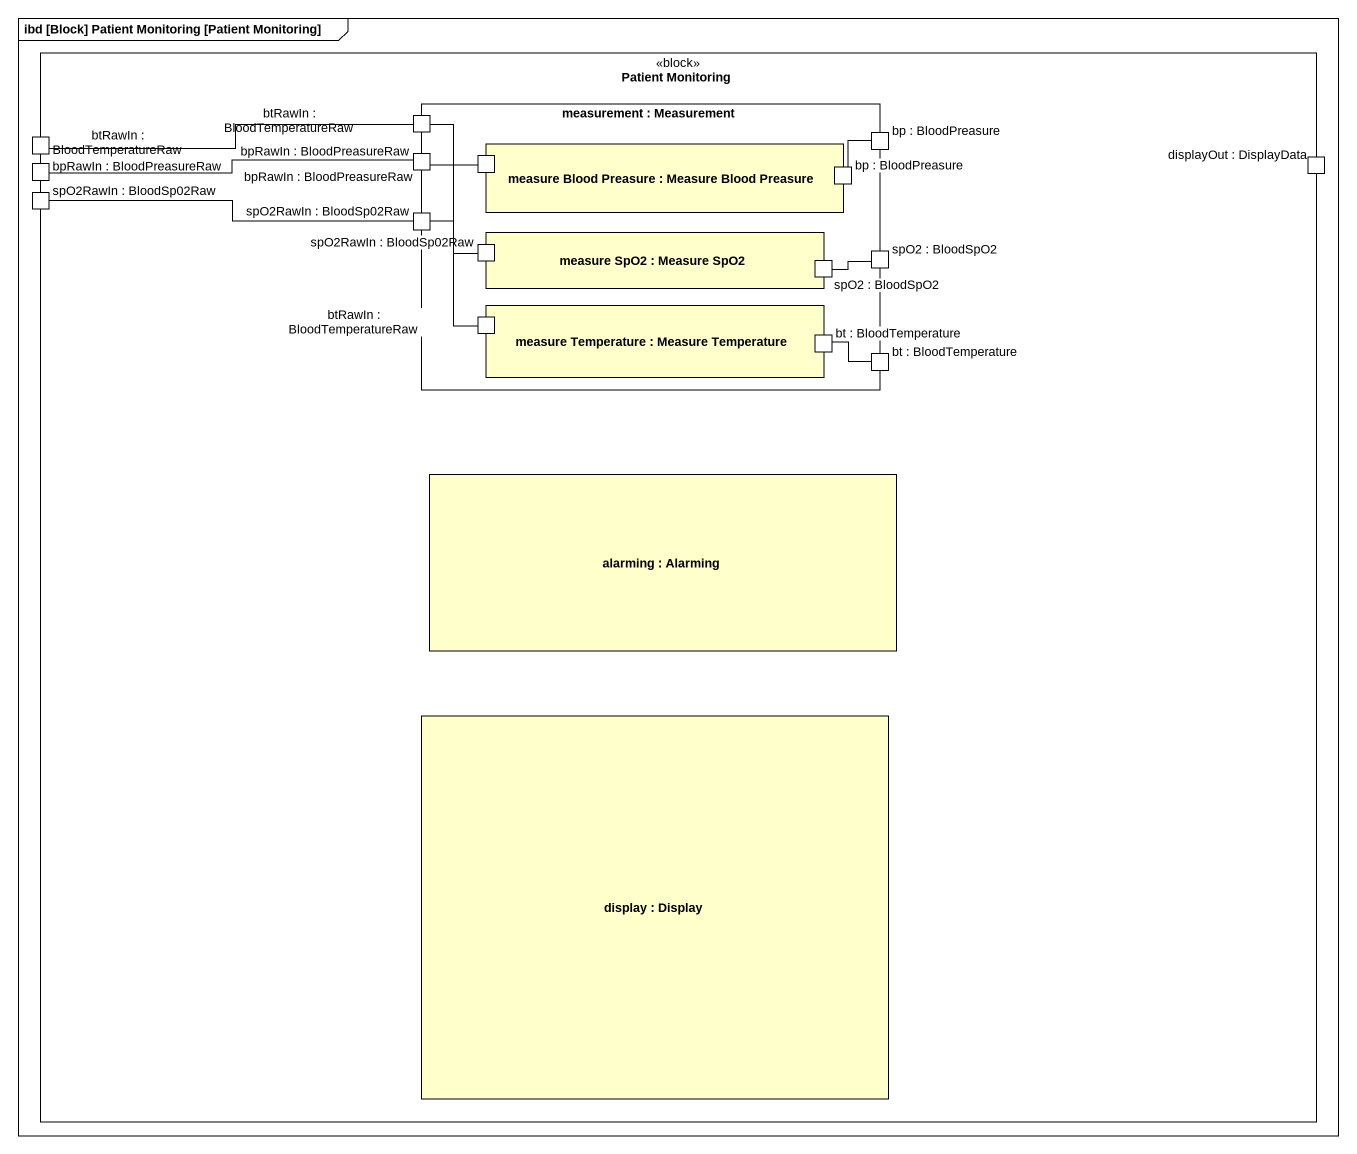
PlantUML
@startuml
mainframe ibd [Block] Patient Monitoring [Patient Monitoring]
rectangle "Patient Monitoring" as Patient_Monitoring <<block>> {
  rectangle "measurement : Measurement" as measurement {
    port "btRawIn : BloodTemperatureRaw" as btRawIn_BloodTemperatureRaw
    port "bpRawIn : BloodPreasureRaw" as bpRawIn_BloodPreasureRaw_2
    rectangle "measure Blood Preasure : Measure Blood Preasure" as measure_Blood_Preasure {
      port "bpRawIn : BloodPreasureRaw" as bpRawIn_BloodPreasureRaw_3
      port "bp : BloodPreasure" as bp_BloodPreasure
    }
    port "bp : BloodPreasure" as bp_BloodPreasure_2
    port "spO2RawIn : BloodSp02Raw" as spO2RawIn_BloodSp02Raw_2
    rectangle "measure SpO2 : Measure SpO2" as measure_SpO2 {
      port "spO2RawIn : BloodSp02Raw" as spO2RawIn_BloodSp02Raw_3
      port "spO2 : BloodSpO2" as spO2_BloodSpO2
    }
    port "spO2 : BloodSpO2" as spO2_BloodSpO2_2
    rectangle "measure Temperature : Measure Temperature" as measure_Temperature {
      port "btRawIn : BloodTemperatureRaw" as btRawIn_BloodTemperatureRaw_3
      port "bt : BloodTemperature" as bt_BloodTemperature
    }
    port "bt : BloodTemperature" as bt_BloodTemperature_2
  }
  port "btRawIn : BloodTemperatureRaw" as btRawIn_BloodTemperatureRaw_2
  port "bpRawIn : BloodPreasureRaw" as bpRawIn_BloodPreasureRaw
  port "displayOut : DisplayData" as displayOut_DisplayData
  port "spO2RawIn : BloodSp02Raw" as spO2RawIn_BloodSp02Raw
  rectangle "alarming : Alarming" as alarming
  rectangle "display : Display" as display
}
btRawIn_BloodTemperatureRaw -- btRawIn_BloodTemperatureRaw_3
btRawIn_BloodTemperatureRaw_2 -right- btRawIn_BloodTemperatureRaw
bpRawIn_BloodPreasureRaw -right- bpRawIn_BloodPreasureRaw_2
bpRawIn_BloodPreasureRaw_2 -right- bpRawIn_BloodPreasureRaw_3
bp_BloodPreasure -up- bp_BloodPreasure_2
spO2RawIn_BloodSp02Raw -right- spO2RawIn_BloodSp02Raw_2
spO2RawIn_BloodSp02Raw_2 -right- spO2RawIn_BloodSp02Raw_3
spO2_BloodSpO2 -right- spO2_BloodSpO2_2
bt_BloodTemperature -right- bt_BloodTemperature_2
@enduml
